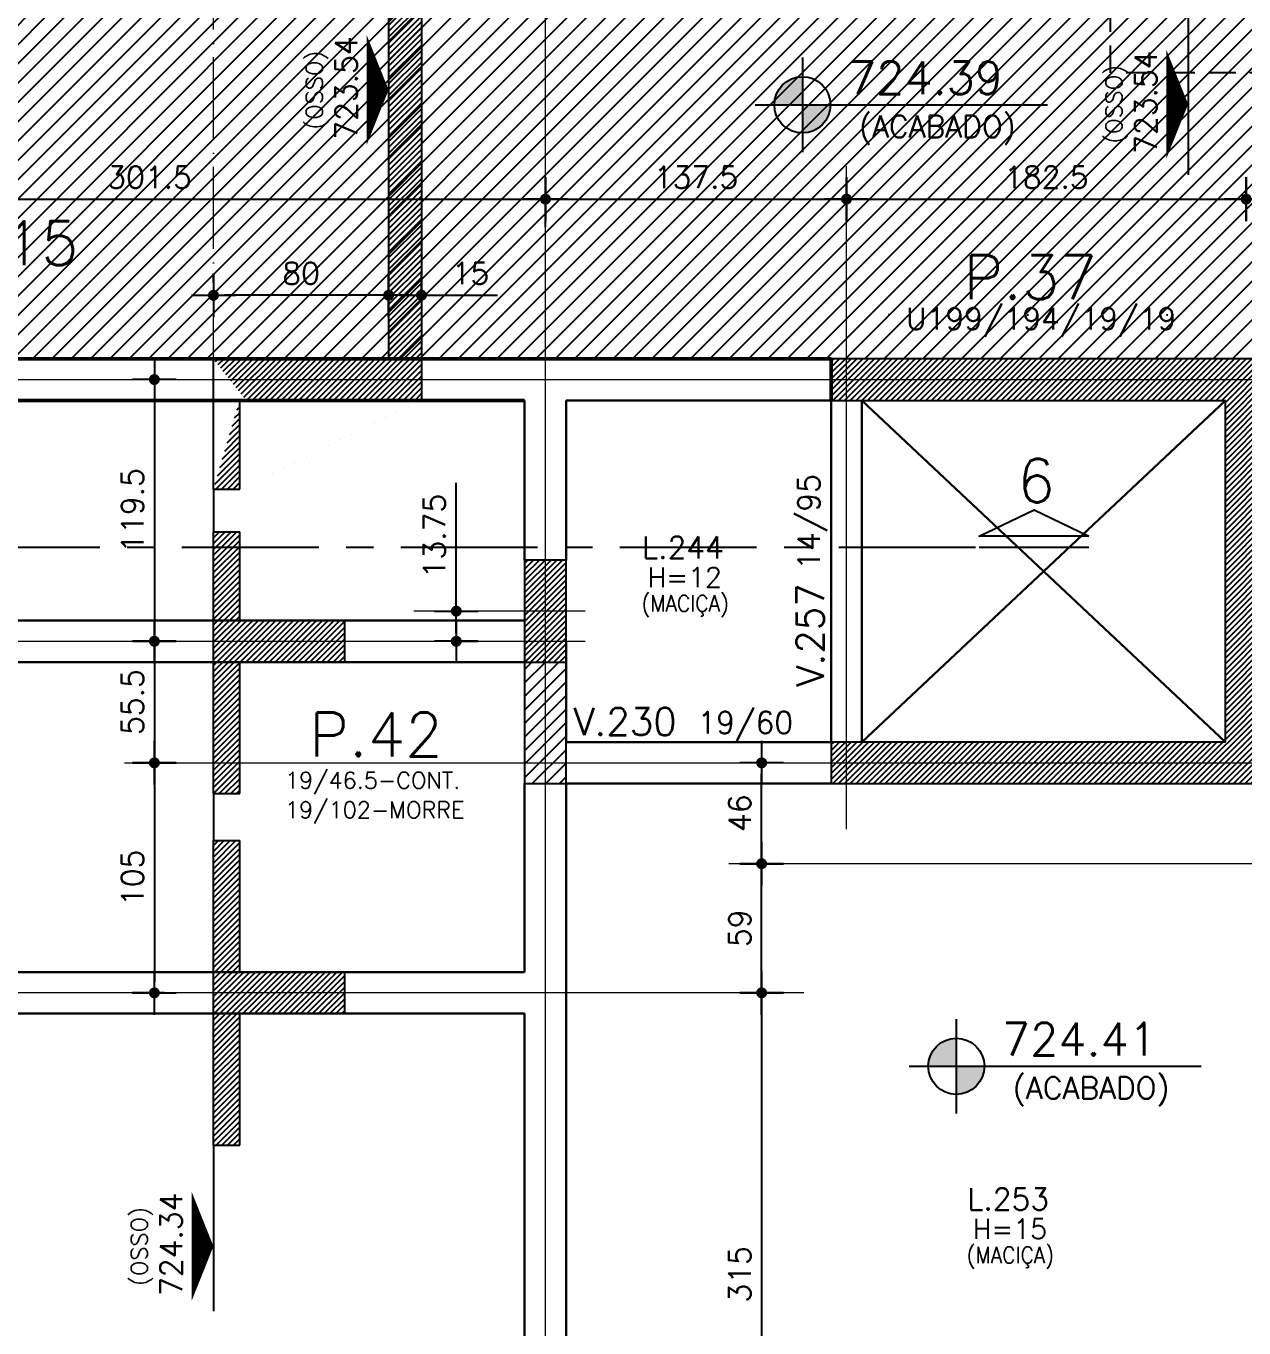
# Model space of a CAD drawing. Header units: inches. Extents: x 0 to 5940, y 0 to 4205.
# Drawn here: x 1912 to 2468, y 1362 to 1956 of the extents above; entities that cross this region are included whole.
import ezdxf
from ezdxf.enums import TextEntityAlignment as Align

# ---------------------------------------------------------------- set-up
doc = ezdxf.new("R2010")
doc.units = ezdxf.units.IN
doc.header["$LTSCALE"] = 50
doc.header["$MEASUREMENT"] = 0
for name, pattern in [('CENTER', [2, 1.25, -0.25, 0.25, -0.25]), ('DOT', [6.35, 0, -6.35]), ('HIDDEN', [0.375, 0.25, -0.125]), ('Linha de eixo - 1', [1, 0.75, -0.125, 0, -0.125])]:
    doc.linetypes.add(name, pattern=pattern)
for name, color, linetype in [('ALVENARIA', 10, 'HIDDEN'), ('CORTE-FORMA', 1, 'Continuous'), ('COTA', 6, 'Continuous'), ('FO-HACHURA_PILAR-CONT', 252, 'Continuous'), ('FO-HACHURA_PILAR-MORRE', 252, 'Continuous'), ('FO-TEXTO-LAJES', 152, 'Continuous'), ('FO-TEXTO-VIGAS', 3, 'Continuous'), ('HACHUR LAJE', 141, 'Continuous'), ('NIVEL', 3, 'Continuous'), ('NIVEL-ARQUITETURA', 3, 'Continuous'), ('P-C', 1, 'Continuous'), ('P-M', 7, 'Continuous'), ('PAREDE', 191, 'Continuous'), ('TEXTO', 3, 'Continuous')]:
    doc.layers.add(name, color=color, linetype=linetype)
for name, color, linetype, lineweight in [('FO-Eixos', 150, 'Continuous', 5), ('FO-Textos dos pilares', 3, 'Continuous', 20), ('FO-Vigas', 2, 'Continuous', 30), ('SEM LAJE', 8, 'Continuous', 30)]:
    doc.layers.add(name, color=color, linetype=linetype, lineweight=lineweight)
doc.styles.add('ROMANS', font='romans.shx')
doc.dimstyles.new('COTA_50', dxfattribs={"dimscale": 5, "dimtxt": 2, "dimasz": 1, "dimexe": 2, "dimexo": 1.5, "dimgap": 1, "dimtad": 1, "dimzin": 12, "dimdsep": 46, "dimtxsty": 'ROMANS', "dimblk1": 'COTA', "dimblk2": 'COTA', "dimsah": 1, "dimcen": -4, "dimdle": 1.5, "dimclrd": 6, "dimclre": 6, "dimclrt": 3, "dimadec": 0, "dimazin": 0, "dimtfac": 1, "dimtofl": 0, "dimtmove": 0, "dimatfit": 3, "dimldrblk": 'COTA', "dimfxl": 1, "dimtolj": 1, "dimtzin": 12, "dimarcsym": 0})
pattern_1 = [(45, (-4662.458948585787, 9121.85738103617), (-1.325825214724776, 1.325825214724777), [])]

# ---------------------------------------------------------------- blocks, each defined once
blk = doc.blocks.new('COTA')
at = {"layer": 'COTA'}
for p, q in [((0, -2), (0, 2)), ((2, 0), (-2, 0))]:
    blk.add_line(p, q, dxfattribs=at)
at = {"layer": 'COTA', "const_width": 0.5}
blk.add_lwpolyline([(-0.25, 0, 1), (0.25, 0, 1)], format="xyb", close=True, dxfattribs=at)
blk = doc.blocks.new('*D22')
at = {"layer": 'COTA', "color": 6, "lineweight": -2, "transparency": 16777216}
for p, q in [((1997.192342844523, 1838.823230696767), (1997.192342844523, 1843.179605695056)), ((2077.192354526736, 1838.823230696767), (2077.192354526736, 1843.179605695056)), ((2072.192354526736, 1833.179605695056), (2002.192342844523, 1833.179605695056))]:
    blk.add_line(p, q, dxfattribs=at)
at = {"layer": 'Defpoints', "color": 0, "transparency": 16777216}
for p in [(1997.192342844523, 1833.179605695056), (1997.192342844523, 1831.323230696767), (2077.192354526736, 1831.323230696767)]:
    blk.add_point(p, dxfattribs=at)
at = {"layer": 'COTA', "color": 6, "lineweight": -2, "transparency": 16777216, "xscale": 5, "yscale": 5, "zscale": 5, "rotation": 180}
blk.add_blockref('COTA', (1997.192342844523, 1833.179605695056), dxfattribs=at)
at = {"layer": 'COTA', "color": 6, "lineweight": -2, "transparency": 16777216, "xscale": 5, "yscale": 5, "zscale": 5}
blk.add_blockref('COTA', (2077.192354526736, 1833.179605695056), dxfattribs=at)
at = {"layer": 'COTA', "color": 3, "transparency": 16777216, "insert": (2037.19234868563, 1843.179605695056), "char_height": 10, "attachment_point": 5, "style": 'ROMANS'}
blk.add_mtext('\\A1;80', dxfattribs=at)
blk = doc.blocks.new('*D23')
at = {"layer": 'COTA', "color": 6, "lineweight": -2, "transparency": 16777216}
for p, q in [((2077.192354526736, 1833.563548416984), (2077.192354526736, 1843.179605695056)), ((2092.192351275903, 1833.563548416984), (2092.192351275903, 1843.179605695056)), ((2072.192354526736, 1833.179605695056), (2067.192354526736, 1833.179605695056)), ((2097.192351275903, 1833.179605695056), (2126.954256037808, 1833.179605695056))]:
    blk.add_line(p, q, dxfattribs=at)
at = {"layer": 'Defpoints', "color": 0, "transparency": 16777216}
for p in [(2092.192351275903, 1833.179605695056), (2077.192354526736, 1826.063548416984), (2092.192351275903, 1826.063548416984)]:
    blk.add_point(p, dxfattribs=at)
at = {"layer": 'COTA', "color": 6, "lineweight": -2, "transparency": 16777216, "xscale": 5, "yscale": 5, "zscale": 5}
blk.add_blockref('COTA', (2077.192354526736, 1833.179605695056), dxfattribs=at)
at = {"layer": 'COTA', "color": 6, "lineweight": -2, "transparency": 16777216, "xscale": 5, "yscale": 5, "zscale": 5, "rotation": 180}
blk.add_blockref('COTA', (2092.192351275903, 1833.179605695056), dxfattribs=at)
at = {"layer": 'COTA', "color": 3, "transparency": 16777216, "insert": (2114.573303656855, 1843.179605695056), "char_height": 10, "attachment_point": 5, "style": 'ROMANS'}
blk.add_mtext('\\A1;15', dxfattribs=at)
blk = doc.blocks.new('*D133')
at = {"layer": 'COTA', "color": 6, "lineweight": -2, "transparency": 16777216}
for p, q in [((1847.304034993229, 1864.328122697224), (1847.304034993229, 1887.0648035251)), ((2148.804034993208, 1864.328122697224), (2148.804034993208, 1887.0648035251)), ((1852.304034993229, 1877.0648035251), (2143.804034993208, 1877.0648035251))]:
    blk.add_line(p, q, dxfattribs=at)
at = {"layer": 'Defpoints', "color": 0, "transparency": 16777216}
for p in [(2148.804034993208, 1877.0648035251), (1847.304034993229, 1856.828122697224), (2148.804034993208, 1856.828122697224)]:
    blk.add_point(p, dxfattribs=at)
at = {"layer": 'COTA', "color": 6, "lineweight": -2, "transparency": 16777216, "xscale": 5, "yscale": 5, "zscale": 5, "rotation": 180}
blk.add_blockref('COTA', (1847.304034993229, 1877.0648035251), dxfattribs=at)
at = {"layer": 'COTA', "color": 6, "lineweight": -2, "transparency": 16777216, "xscale": 5, "yscale": 5, "zscale": 5}
blk.add_blockref('COTA', (2148.804034993208, 1877.0648035251), dxfattribs=at)
at = {"layer": 'COTA', "color": 3, "transparency": 16777216, "insert": (1967.990937406474, 1887.0648035251), "char_height": 10, "attachment_point": 5, "style": 'ROMANS'}
blk.add_mtext('\\A1;301.5', dxfattribs=at)
blk = doc.blocks.new('*D134')
at = {"layer": 'COTA', "color": 6, "lineweight": -2, "transparency": 16777216}
for p, q in [((2148.804034993208, 1874.702717902859), (2148.804034993208, 1887.0648035251)), ((2286.30403499319, 1874.70271790286), (2286.30403499319, 1887.0648035251)), ((2153.804034993208, 1877.0648035251), (2281.30403499319, 1877.0648035251))]:
    blk.add_line(p, q, dxfattribs=at)
at = {"layer": 'Defpoints', "color": 0, "transparency": 16777216}
for p in [(2286.30403499319, 1877.0648035251), (2148.804034993208, 1867.202717902859), (2286.30403499319, 1867.20271790286)]:
    blk.add_point(p, dxfattribs=at)
at = {"layer": 'COTA', "color": 6, "lineweight": -2, "transparency": 16777216, "xscale": 5, "yscale": 5, "zscale": 5, "rotation": 180}
blk.add_blockref('COTA', (2148.804034993208, 1877.0648035251), dxfattribs=at)
at = {"layer": 'COTA', "color": 6, "lineweight": -2, "transparency": 16777216, "xscale": 5, "yscale": 5, "zscale": 5}
blk.add_blockref('COTA', (2286.30403499319, 1877.0648035251), dxfattribs=at)
at = {"layer": 'COTA', "color": 3, "transparency": 16777216, "insert": (2217.554034993199, 1887.0648035251), "char_height": 10, "attachment_point": 5, "style": 'ROMANS'}
blk.add_mtext('\\A1;137.5', dxfattribs=at)
blk = doc.blocks.new('*D135')
at = {"layer": 'COTA', "color": 6, "lineweight": -2, "transparency": 16777216}
for p, q in [((2286.30403499319, 1875.248787741715), (2286.30403499319, 1887.0648035251)), ((2468.804034993191, 1875.248787741715), (2468.804034993191, 1887.0648035251)), ((2291.30403499319, 1877.0648035251), (2463.804034993191, 1877.0648035251))]:
    blk.add_line(p, q, dxfattribs=at)
at = {"layer": 'Defpoints', "color": 0, "transparency": 16777216}
for p in [(2468.804034993191, 1877.0648035251), (2286.30403499319, 1867.748787741715), (2468.804034993191, 1867.748787741715)]:
    blk.add_point(p, dxfattribs=at)
at = {"layer": 'COTA', "color": 6, "lineweight": -2, "transparency": 16777216, "xscale": 5, "yscale": 5, "zscale": 5, "rotation": 180}
blk.add_blockref('COTA', (2286.30403499319, 1877.0648035251), dxfattribs=at)
at = {"layer": 'COTA', "color": 6, "lineweight": -2, "transparency": 16777216, "xscale": 5, "yscale": 5, "zscale": 5}
blk.add_blockref('COTA', (2468.804034993191, 1877.0648035251), dxfattribs=at)
at = {"layer": 'COTA', "color": 3, "transparency": 16777216, "insert": (2377.554034993191, 1887.0648035251), "char_height": 10, "attachment_point": 5, "style": 'ROMANS'}
blk.add_mtext('\\A1;182.5', dxfattribs=at)
blk = doc.blocks.new('*D136')
at = {"layer": 'COTA', "color": 6, "lineweight": -2, "transparency": 16777216}
for p, q in [((2468.80403499319, 1872.518438547451), (2468.80403499319, 1887.0648035251)), ((2588.804034993218, 1872.518438547451), (2588.804034993218, 1887.0648035251)), ((2473.80403499319, 1877.0648035251), (2583.804034993218, 1877.0648035251))]:
    blk.add_line(p, q, dxfattribs=at)
at = {"layer": 'Defpoints', "color": 0, "transparency": 16777216}
for p in [(2588.804034993218, 1877.0648035251), (2468.80403499319, 1865.018438547451), (2588.804034993218, 1865.018438547451)]:
    blk.add_point(p, dxfattribs=at)
at = {"layer": 'COTA', "color": 6, "lineweight": -2, "transparency": 16777216, "xscale": 5, "yscale": 5, "zscale": 5, "rotation": 180}
blk.add_blockref('COTA', (2468.80403499319, 1877.0648035251), dxfattribs=at)
at = {"layer": 'COTA', "color": 6, "lineweight": -2, "transparency": 16777216, "xscale": 5, "yscale": 5, "zscale": 5}
blk.add_blockref('COTA', (2588.804034993218, 1877.0648035251), dxfattribs=at)
at = {"layer": 'COTA', "color": 3, "transparency": 16777216, "insert": (2528.804034993204, 1887.0648035251), "char_height": 10, "attachment_point": 5, "style": 'ROMANS'}
blk.add_mtext('\\A1;120', dxfattribs=at)
blk = doc.blocks.new('*D217')
at = {"layer": 'COTA', "color": 6, "lineweight": -2, "transparency": 16777216}
for p, q in [((2246.926448742772, 1573.672273203216), (2257.532630619811, 1573.672273203216)), ((2247.532630619811, 1519.706933824584), (2247.532630619811, 1568.672273203216)), ((2246.926448742772, 1514.706933824584), (2257.532630619811, 1514.706933824584))]:
    blk.add_line(p, q, dxfattribs=at)
at = {"layer": 'Defpoints', "color": 0, "transparency": 16777216}
for p in [(2239.426448742772, 1573.672273203216), (2247.532630619811, 1573.672273203216), (2239.426448742772, 1514.706933824584)]:
    blk.add_point(p, dxfattribs=at)
at = {"layer": 'COTA', "color": 6, "lineweight": -2, "transparency": 16777216, "xscale": 5, "yscale": 5, "zscale": 5}
for p, rotation in [((2247.532630619811, 1573.672273203216), 90), ((2247.532630619811, 1514.706933824584), 270)]:
    blk.add_blockref('COTA', p, dxfattribs=dict(at, rotation=rotation))
at = {"layer": 'COTA', "color": 3, "transparency": 16777216, "insert": (2237.532630619811, 1544.1896035139), "char_height": 10, "attachment_point": 5, "rotation": 90, "style": 'ROMANS'}
blk.add_mtext('\\A1;59', dxfattribs=at)
blk = doc.blocks.new('*D218')
at = {"layer": 'COTA', "color": 6, "lineweight": -2, "transparency": 16777216}
for p, q in [((2247.532630619812, 1509.706933824584), (2247.532630619812, 1204.706933824576)), ((2254.389053091174, 1514.706933824584), (2257.532630619812, 1514.706933824584)), ((2254.389053091174, 1199.706933824576), (2257.532630619812, 1199.706933824576))]:
    blk.add_line(p, q, dxfattribs=at)
at = {"layer": 'Defpoints', "color": 0, "transparency": 16777216}
for p in [(2246.889053091174, 1514.706933824584), (2246.889053091174, 1199.706933824576), (2247.532630619811, 1199.706933824576)]:
    blk.add_point(p, dxfattribs=at)
at = {"layer": 'COTA', "color": 6, "lineweight": -2, "transparency": 16777216, "xscale": 5, "yscale": 5, "zscale": 5}
for p, rotation in [((2247.532630619812, 1514.706933824584), 90), ((2247.532630619812, 1199.706933824576), 270)]:
    blk.add_blockref('COTA', p, dxfattribs=dict(at, rotation=rotation))
at = {"layer": 'COTA', "color": 3, "transparency": 16777216, "insert": (2237.532630619812, 1386.193240395929), "char_height": 10, "attachment_point": 5, "rotation": 90, "style": 'ROMANS'}
blk.add_mtext('\\A1;315', dxfattribs=at)
blk = doc.blocks.new('*D219')
at = {"layer": 'COTA', "color": 6, "lineweight": -2, "transparency": 16777216}
for p, q in [((2249.68864434534, 1619.706933824558), (2237.532630619811, 1619.706933824558)), ((2247.532630619811, 1578.672273203216), (2247.532630619811, 1614.706933824558)), ((2249.68864434534, 1573.672273203216), (2237.532630619811, 1573.672273203216))]:
    blk.add_line(p, q, dxfattribs=at)
at = {"layer": 'Defpoints', "color": 0, "transparency": 16777216}
for p in [(2247.532630619811, 1619.706933824558), (2257.18864434534, 1619.706933824558), (2257.18864434534, 1573.672273203216)]:
    blk.add_point(p, dxfattribs=at)
at = {"layer": 'COTA', "color": 6, "lineweight": -2, "transparency": 16777216, "xscale": 5, "yscale": 5, "zscale": 5}
for p, rotation in [((2247.532630619811, 1619.706933824558), 90), ((2247.532630619811, 1573.672273203216), 270)]:
    blk.add_blockref('COTA', p, dxfattribs=dict(at, rotation=rotation))
at = {"layer": 'COTA', "color": 3, "transparency": 16777216, "insert": (2237.532630619811, 1596.689603513887), "char_height": 10, "attachment_point": 5, "rotation": 90, "style": 'ROMANS'}
blk.add_mtext('\\A1;46', dxfattribs=at)
blk = doc.blocks.new('*D220')
at = {"layer": 'COTA', "color": 6, "lineweight": -2, "transparency": 16777216}
for p, q in [((1970.071621214476, 1794.706933824558), (1960.207816355104, 1794.706933824558)), ((1970.207816355104, 1789.706933824558), (1970.207816355104, 1680.206933824587)), ((1970.071621214476, 1675.206933824587), (1960.207816355104, 1675.206933824587))]:
    blk.add_line(p, q, dxfattribs=at)
at = {"layer": 'Defpoints', "color": 0, "transparency": 16777216}
for p in [(1977.571621214476, 1794.706933824558), (1970.207816355104, 1675.206933824587), (1977.571621214476, 1675.206933824587)]:
    blk.add_point(p, dxfattribs=at)
at = {"layer": 'COTA', "color": 6, "lineweight": -2, "transparency": 16777216, "xscale": 5, "yscale": 5, "zscale": 5}
for p, rotation in [((1970.207816355104, 1794.706933824558), 90), ((1970.207816355104, 1675.206933824587), 270)]:
    blk.add_blockref('COTA', p, dxfattribs=dict(at, rotation=rotation))
at = {"layer": 'COTA', "color": 3, "transparency": 16777216, "insert": (1960.207816355104, 1734.956933824573), "char_height": 10, "attachment_point": 5, "rotation": 90, "style": 'ROMANS'}
blk.add_mtext('\\A1;119.5', dxfattribs=at)
blk = doc.blocks.new('*D221')
at = {"layer": 'COTA', "color": 6, "lineweight": -2, "transparency": 16777216}
for p, q in [((1972.74929097401, 1675.206933824587), (1960.207816355104, 1675.206933824587)), ((1970.207816355104, 1670.206933824587), (1970.207816355104, 1624.706933824557)), ((1972.749290974011, 1619.706933824557), (1960.207816355104, 1619.706933824557))]:
    blk.add_line(p, q, dxfattribs=at)
at = {"layer": 'Defpoints', "color": 0, "transparency": 16777216}
for p in [(1980.24929097401, 1675.206933824587), (1970.207816355104, 1619.706933824557), (1980.249290974011, 1619.706933824557)]:
    blk.add_point(p, dxfattribs=at)
at = {"layer": 'COTA', "color": 6, "lineweight": -2, "transparency": 16777216, "xscale": 5, "yscale": 5, "zscale": 5}
for p, rotation in [((1970.207816355104, 1675.206933824587), 90), ((1970.207816355104, 1619.706933824557), 270)]:
    blk.add_blockref('COTA', p, dxfattribs=dict(at, rotation=rotation))
at = {"layer": 'COTA', "color": 3, "transparency": 16777216, "insert": (1960.207816355104, 1647.456933824572), "char_height": 10, "attachment_point": 5, "rotation": 90, "style": 'ROMANS'}
blk.add_mtext('\\A1;55.5', dxfattribs=at)
blk = doc.blocks.new('*D222')
at = {"layer": 'COTA', "color": 6, "lineweight": -2, "transparency": 16777216}
for p, q in [((1974.757649804001, 1619.706933824557), (1960.207816355104, 1619.706933824557)), ((1970.207816355104, 1614.706933824557), (1970.207816355104, 1519.706933824584)), ((1974.757649804001, 1514.706933824584), (1960.207816355104, 1514.706933824584))]:
    blk.add_line(p, q, dxfattribs=at)
at = {"layer": 'Defpoints', "color": 0, "transparency": 16777216}
for p in [(1982.257649804001, 1619.706933824557), (1970.207816355104, 1514.706933824584), (1982.257649804001, 1514.706933824584)]:
    blk.add_point(p, dxfattribs=at)
at = {"layer": 'COTA', "color": 6, "lineweight": -2, "transparency": 16777216, "xscale": 5, "yscale": 5, "zscale": 5}
for p, rotation in [((1970.207816355104, 1619.706933824557), 90), ((1970.207816355104, 1514.706933824584), 270)]:
    blk.add_blockref('COTA', p, dxfattribs=dict(at, rotation=rotation))
at = {"layer": 'COTA', "color": 3, "transparency": 16777216, "insert": (1960.207816355104, 1567.206933824571), "char_height": 10, "attachment_point": 5, "rotation": 90, "style": 'ROMANS'}
blk.add_mtext('\\A1;105', dxfattribs=at)
blk = doc.blocks.new('*D223')
at = {"layer": 'COTA', "color": 6, "lineweight": -2, "transparency": 16777216}
for p, q in [((2108.081101990043, 1693.95693382762), (2108.081101990043, 1747.528362399048)), ((2109.744229257661, 1688.95693382762), (2118.081101990043, 1688.95693382762)), ((2108.081101990043, 1670.206933824587), (2108.081101990043, 1665.206933824587)), ((2109.74422925766, 1675.206933824587), (2118.081101990043, 1675.206933824587))]:
    blk.add_line(p, q, dxfattribs=at)
at = {"layer": 'Defpoints', "color": 0, "transparency": 16777216}
for p in [(2102.244229257661, 1688.95693382762), (2108.081101990043, 1688.95693382762), (2102.24422925766, 1675.206933824587)]:
    blk.add_point(p, dxfattribs=at)
at = {"layer": 'COTA', "color": 6, "lineweight": -2, "transparency": 16777216, "xscale": 5, "yscale": 5, "zscale": 5}
for p, rotation in [((2108.081101990043, 1688.95693382762), 270), ((2108.081101990043, 1675.206933824587), 90)]:
    blk.add_blockref('COTA', p, dxfattribs=dict(at, rotation=rotation))
at = {"layer": 'COTA', "color": 3, "transparency": 16777216, "insert": (2098.081101990043, 1723.242648113334), "char_height": 10, "attachment_point": 5, "rotation": 90, "style": 'ROMANS'}
blk.add_mtext('\\A1;13.75', dxfattribs=at)

msp = doc.modelspace()

# ---------------------------------------------------------------- hatches: boundary and pattern name
at = {"layer": 'CORTE-FORMA'}
h = msp.add_hatch(dxfattribs=at)
h.set_pattern_fill('ANSI31', color=70, scale=15)
h.set_pattern_definition(pattern_1)
edge = h.paths.add_edge_path()
edge.add_line((1937.192360282662, 2266.206935809504), (2077.192360282662, 2266.206935809504))
edge.add_line((1937.192360282662, 2266.206935809504), (1937.192360282662, 2247.206936149639))
edge.add_line((1937.192360282662, 2247.206936149639), (2077.192360282662, 2247.206935809504))
edge.add_line((2077.192360282662, 2346.206935809504), (2077.192360282662, 2266.206935809504))
edge.add_line((2092.192358383658, 2346.206935809503), (2092.192349355279, 1785.206933824584))
edge.add_line((2077.192360282662, 2346.206935809504), (2092.192358383658, 2346.206935809504))
edge.add_line((2077.192360282662, 2247.206935809505), (2077.192360282662, 2099.206933824584))
edge.add_line((2007.192156127382, 2099.206933824584), (2077.192360282662, 2099.206933824584))
edge.add_line((2007.192156127382, 2099.206933824584), (2007.192156127382, 2049.206933824584))
edge.add_line((2007.192156127382, 2049.206933824584), (2077.192360282662, 2049.206933824584))
edge.add_line((2077.192360282662, 2049.206933824584), (2077.192360282662, 1977.206909361068))
edge.add_line((2077.192360282662, 1977.206909361068), (2077.192360282662, 1974.207048389368))
edge.add_line((2077.192360282662, 1974.207048389368), (2077.192360282662, 1955.207047230337))
edge.add_line((2077.192360282662, 1955.207047230337), (2077.192360282662, 1952.207105863612))
edge.add_line((2077.192360282662, 1952.207105863612), (2077.192360282662, 1804.206933824584))
edge.add_line((1997.192360282662, 1804.206933824584), (2077.192360282662, 1804.206933824584))
edge.add_line((2012.192360282662, 1785.206933824584), (2092.192360297447, 1785.206933824584))
edge.add_line((2009.192360282658, 1744.706933824567), (2009.192360282658, 1785.206933824576))
edge.add_line((1997.192360282667, 1744.706933824566), (1997.192360282662, 1804.206933824584))
edge.add_line((1997.192360282666, 1744.706933824568), (2009.192360282658, 1744.706933824568))
h = msp.add_hatch(dxfattribs=at)
h.set_pattern_fill('ANSI31', color=70, scale=15)
h.set_pattern_definition(pattern_1)
h.paths.add_polyline_path([(2057.192360282657, 1684.706933824567), (2009.192360282658, 1684.706933824566), (2009.192360282659, 1725.206933824579), (1997.192360282667, 1725.206933824578), (1997.19236028267, 1605.706933824561), (2009.192360282658, 1605.706933824562), (2009.192360282658, 1665.706933824561), (2057.192360282657, 1665.706933824561)])
h = msp.add_hatch(dxfattribs=at)
h.set_pattern_fill('ANSI31', color=70, scale=15)
h.set_pattern_definition(pattern_1)
h.paths.add_polyline_path([(2057.192360282658, 1505.20693382456), (2009.192360282657, 1505.20693382456), (2009.192360282656, 1445.20693382456), (1997.192360282672, 1445.206933824561), (1997.192360282669, 1584.206933824565), (2009.192360282658, 1584.206933824565), (2009.192360282657, 1524.206933824566), (2057.192360282657, 1524.206933824565)])
at = {"layer": 'FO-HACHURA_PILAR-CONT'}
h = msp.add_hatch(dxfattribs=at)
h.set_pattern_fill('ANSI31', color=256, scale=15)
h.set_pattern_definition(pattern_1)
h.paths.add_polyline_path([(2279.304034993192, 1804.206933824583), (2279.304034993192, 1785.206933824578), (2459.304034993214, 1785.206933824578), (2459.30403499321, 1629.206933824584), (2279.304034993193, 1629.206933824584), (2279.304034993191, 1610.206933824577), (2478.304034993215, 1610.206933824578), (2478.304034993215, 1804.206933824584)])
h = msp.add_hatch(dxfattribs=at)
h.set_pattern_fill('ANSI31', color=256, scale=15)
h.set_pattern_definition(pattern_1)
h.paths.add_polyline_path([(2139.304034993182, 1665.706933827619), (2148.804034993182, 1665.706933827619), (2158.304034993181, 1665.706933827619), (2158.304034993181, 1688.956933827619), (2158.304034993181, 1712.206933827619), (2148.804034993182, 1712.206933827619), (2139.304034993182, 1712.206933827619), (2139.304034993182, 1688.956933827619)])
at = {"layer": 'FO-HACHURA_PILAR-MORRE'}
h = msp.add_hatch(dxfattribs=at)
h.set_pattern_fill('ANSI31', color=256, scale=35)
h.set_pattern_definition([(45, (-4340.958948585787, 9121.85738103617), (-3.093592167691145, 3.093592167691146), [])])
h.paths.add_polyline_path([(2158.304034993185, 1661.20693382762), (2158.304034993185, 1665.706933827619), (2148.804034993262, 1665.706933827619), (2139.304034993183, 1665.706933827619), (2139.304034993183, 1661.20693382762), (2139.304034993183, 1610.206933827621), (2148.804034993185, 1610.206933827621), (2158.304034993185, 1610.206933827621)])
at = {"layer": 'HACHUR LAJE'}
h = msp.add_hatch(dxfattribs=at)
h.set_pattern_fill('ANSI31', color=256, scale=50)
h.set_pattern_definition([(45, (-4662.458948585787, 9121.85738103617), (-4.419417382415921, 4.419417382415922), [])])
h.paths.add_polyline_path([(1094.454034993186, 2049.206933824566), (1085.304034993223, 2049.206933824566), (1085.304034993223, 1804.206933824578), (1398.754034993198, 1804.206933824579), (2279.304034993192, 1804.206933824583), (2478.304034993215, 1804.206933824584), (2632.804034993103, 1804.206933827626), (2632.804034993296, 2049.206933824566)])
at = {"layer": 'NIVEL-ARQUITETURA'}
h = msp.add_hatch(color=1, dxfattribs=at)
h.paths.add_polyline_path([(2278.010852522108, 1915.195569046893), (2278.987097517391, 1920.103484066789), (2266.16209751727, 1920.103484066782), (2266.162097517263, 1911.174655039104), (2271.481546096635, 1908.529706995461), (2275.230741986052, 1911.034839597993)])
h.paths.add_polyline_path([(2266.162097517263, 1911.174655039096), (2266.162097517263, 1907.278484066657), (2271.070012537173, 1908.25472906225), (2271.481546096649, 1908.529706995461)])
h.paths.add_polyline_path([(2266.162097517263, 1932.928484066899), (2261.254182497381, 1931.952239071317), (2257.093453048452, 1929.172128535556), (2254.313342512425, 1925.01139908667), (2253.337097517142, 1920.103484066789), (2266.162097517263, 1920.103484066782)])
h = msp.add_hatch(color=1, dxfattribs=at)
h.paths.add_polyline_path([(2348.286592541852, 1476.272970393034), (2349.262837537135, 1481.18088541293), (2336.437837537014, 1481.180885412923), (2336.437837537007, 1472.252056385245), (2341.757286116379, 1469.607108341603), (2345.506482005796, 1472.112240944134)])
h.paths.add_polyline_path([(2336.437837537007, 1472.252056385238), (2336.437837537007, 1468.355885412799), (2341.345752556917, 1469.332130408391), (2341.757286116394, 1469.607108341603)])
h.paths.add_polyline_path([(2336.437837537007, 1494.00588541304), (2331.529922517126, 1493.029640417459), (2327.369193068196, 1490.249529881698), (2324.589082532169, 1486.088800432812), (2323.612837536886, 1481.18088541293), (2336.437837537007, 1481.180885412923)])

# ---------------------------------------------------------------- linework, layer by layer
at = {"layer": 'ALVENARIA', "linetype": 'DOT', "ltscale": 0.2}
msp.add_line((2496.277443344208, 1824.206933824586), (2257.277443344198, 1824.206933824586), dxfattribs=at)
at = {"layer": 'ALVENARIA', "flags": 128}
for points in [[(2406.804034993124, 1934.706601624227), (2406.804034993124, 2249.20692377197)], [(2632.804034992986, 1934.706517268382), (2406.804034993124, 1934.706601624227)], [(2138.770282176996, 1684.672273767819), (1906.770282177025, 1684.672273767819)]]:
    msp.add_lwpolyline(points, dxfattribs=at)
at = {"layer": 'CORTE-FORMA'}
for p, q in [((2092.192358383658, 2346.206935809503), (2092.192349355279, 1785.206933824584)), ((1997.192360282667, 1744.706933824566), (1997.192360282662, 1804.206933824584)), ((1997.192360282662, 1804.206933824584), (2077.192360282662, 1804.206933824584)), ((2009.192360282658, 1744.706933824567), (2009.192360282658, 1785.206933824576)), ((2012.192360282662, 1785.206933824584), (2092.192360297447, 1785.206933824584)), ((1997.192360282669, 1605.706933824562), (1997.192360282667, 1725.206933824578)), ((2009.192360282658, 1684.706933824566), (2009.192360282658, 1725.206933824579)), ((2057.192360282657, 1684.706933824567), (2009.192360282658, 1684.706933824567)), ((2057.192360282657, 1665.706933824561), (2057.192360282657, 1684.706933824567)), ((2057.192360282657, 1665.706933824561), (2009.192360282658, 1665.706933824561)), ((2009.192360282658, 1605.706933824562), (2009.192360282658, 1665.706933824561)), ((1997.192360282672, 1445.206933824561), (1997.192360282669, 1584.206933824566)), ((2009.192360282657, 1524.206933824566), (2009.192360282657, 1584.206933824565)), ((2057.192360282657, 1524.206933824565), (2009.192360282657, 1524.206933824565)), ((2057.192360282658, 1505.20693382456), (2057.192360282658, 1524.206933824565)), ((2057.192360282658, 1505.20693382456), (2009.192360282657, 1505.20693382456)), ((2009.192360282656, 1445.206933824562), (2009.192360282656, 1505.20693382456))]:
    msp.add_line(p, q, dxfattribs=at)
at = {"layer": 'CORTE-FORMA', "color": 8}
for p, q in [((2442.307786010468, 1977.206910478655), (2442.307786010468, 1888.18092988211)), ((1997.192360282667, 1744.706933824566), (1997.192360282667, 1725.206933824579)), ((1997.192360282669, 1605.706933824562), (1997.192360282669, 1584.206933824565)), ((1997.192360282672, 1445.206933824561), (1997.192360282672, 1369.35738103617))]:
    msp.add_line(p, q, dxfattribs=at)
at = {"layer": 'CORTE-FORMA', "color": 70}
for p, q in [((1997.192360282666, 1744.706933824568), (2009.192360282658, 1744.706933824568)), ((1997.192360282667, 1725.206933824579), (2009.192360282659, 1725.206933824579)), ((1997.19236028267, 1605.706933824561), (2009.192360282659, 1605.706933824561)), ((1997.192360282669, 1584.206933824565), (2009.192360282659, 1584.206933824565)), ((1997.192360282672, 1445.206933824561), (2009.192360282656, 1445.206933824561))]:
    msp.add_line(p, q, dxfattribs=at)
at = {"layer": 'CORTE-FORMA', "flags": 128}
msp.add_lwpolyline([(2077.192360282662, 2049.206933824584), (2077.192360282662, 1977.206909361068), (2077.192360282662, 1974.207048389368), (2077.192360282662, 1955.207047230337), (2077.192360282662, 1952.207105863612), (2077.192360282662, 1804.206933824584)], dxfattribs=at)
at = {"layer": 'COTA', "color": 6, "linetype": 'Linha de eixo - 1', "lineweight": 13}
msp.add_line((1997.192360282662, 1804.206933824584), (1997.192360282662, 2032.539796908874), dxfattribs=at)
at = {"layer": 'FO-Eixos'}
for p, q in [((2148.804034993206, 919.1244746867942), (2148.804034993208, 2197.835091514696)), ((2286.304034993193, 1589.375478030201), (2286.30403499319, 1892.064803525099)), ((936.2927673332306, 1794.706933824558), (3542.28927437673, 1794.706933824558)), ((2166.900900572115, 1688.956933827621), (2088.640823855472, 1688.956933827619)), ((1479.478378167086, 1675.206933824586), (2166.900900572117, 1675.206933824586)), ((1956.541051414213, 1619.706933824557), (2601.419601034897, 1619.706933824557)), ((3542.28927437673, 1573.672273203219), (2232.532630619811, 1573.672273203216)), ((2266.810618584685, 1514.706933824584), (935.7676473860993, 1514.706933824584))]:
    msp.add_line(p, q, dxfattribs=at)
at = {"layer": 'FO-Vigas'}
for p, q in [((2139.304034993182, 1712.206933827619), (2139.304034993182, 1785.206933824578)), ((2158.304034993188, 1712.206933827619), (2158.304034993188, 1785.206933824578)), ((2158.304034993188, 1785.206933824578), (2279.304034993192, 1785.206933824578)), ((2279.304034993192, 1629.206933824584), (2279.304034993192, 1785.206933824578)), ((2293.304034993192, 1629.206933824584), (2293.304034993192, 1785.206933824578)), ((1566.804034993251, 1684.706933824566), (2139.304034993183, 1684.706933824566)), ((2158.304034993188, 1629.206933824584), (2158.304034993188, 1675.206933824587)), ((1566.804034993251, 1665.706933824561), (2139.304034993183, 1665.706933824561)), ((2158.304034993188, 1629.206933824584), (2279.304034993192, 1629.206933824584)), ((2139.304034993183, 1524.206933824566), (2139.304034993183, 1610.206933827621)), ((2158.304034993188, 1239.706933824576), (2158.304034993188, 1610.206933827621)), ((2158.304034993188, 1610.206933824578), (2279.304034993192, 1610.206933824578)), ((1566.804034993192, 1524.206933824566), (2139.304034993183, 1524.206933824566)), ((1566.804034993192, 1505.20693382456), (2139.304034993183, 1505.20693382456)), ((2139.304034993183, 1239.706933824578), (2139.304034993183, 1505.20693382456))]:
    msp.add_line(p, q, dxfattribs=at)
at = {"layer": 'NIVEL', "color": 1}
for points in [[(2077.192366984497, 1926.901409467249, 0, 50, 0), (2067.192366984496, 1926.901409467249, 50, 50, 0)], [(2442.307786010469, 1920.425516743693, 0, 50, 0), (2432.307786010468, 1920.425516743693, 50, 50, 0)], [(1997.192360282672, 1399.014047762807, 0, 50, 0), (1987.192360282671, 1399.014047762807, 50, 50, 0)]]:
    msp.add_lwpolyline(points, format="xyseb", dxfattribs=at)
at = {"layer": 'NIVEL-ARQUITETURA', "color": 1}
for p, q in [((2266.162097517263, 1941.645988469616), (2266.162097517263, 1898.560979663944)), ((2244.619593114548, 1920.103484066782), (2378.03480969958, 1920.103484066782)), ((2336.437837537007, 1502.723389815757), (2336.437837537007, 1459.638381010085)), ((2314.895333134293, 1481.180885412923), (2448.310549719325, 1481.180885412923))]:
    msp.add_line(p, q, dxfattribs=at)
for centre in [(2266.162097517263, 1920.103484066782), (2336.437837537007, 1481.180885412923)]:
    msp.add_circle(centre, 12.82500000010114, dxfattribs=at)
at = {"layer": 'P-C'}
for p, q in [((2279.304034993192, 1804.206933824583), (2279.304034993192, 1785.206933824578)), ((2478.304034993215, 1804.206933824584), (2279.304034993192, 1804.206933824584)), ((2279.304034993192, 1804.206933824584), (2279.304034993192, 1804.206933824584)), ((2279.304034993192, 1785.206933824578), (2459.304034993214, 1785.206933824578)), ((2459.30403499321, 1629.206933824584), (2459.304034993214, 1785.206933824578)), ((2459.30403499321, 1629.206933824584), (2279.304034993193, 1629.206933824584)), ((2279.304034993193, 1629.206933824584), (2279.304034993191, 1610.206933824577)), ((2279.304034993191, 1610.206933824577), (2478.304034993215, 1610.206933824577))]:
    msp.add_line(p, q, dxfattribs=at)
msp.add_lwpolyline([(2139.304034993182, 1665.706933827619), (2148.804034993182, 1665.706933827619), (2158.304034993181, 1665.706933827619), (2158.304034993181, 1688.956933827619), (2158.304034993181, 1712.206933827619), (2148.804034993182, 1712.206933827619), (2139.304034993182, 1712.206933827619), (2139.304034993182, 1688.956933827619), (2139.304034993182, 1665.706933827619)], close=True, dxfattribs=at)
at = {"layer": 'P-M'}
msp.add_lwpolyline([(2139.304034993103, 1610.206933827621), (2148.804034993105, 1610.206933827621), (2158.304034993105, 1610.206933827621), (2158.304034993105, 1661.20693382762), (2158.304034993105, 1712.206933827619), (2148.804034993105, 1712.206933827619), (2139.304034993103, 1712.206933827619), (2139.304034993103, 1661.20693382762), (2139.304034993103, 1610.206933827621)], close=True, dxfattribs=at)
at = {"layer": 'PAREDE', "color": 50, "linetype": 'Continuous', "lineweight": 50}
for p, q in [((1867.304034993203, 1804.206933824584), (2279.304034993192, 1804.206933824584)), ((2279.304034993192, 1804.206933824584), (2279.304034993192, 1785.206933824578)), ((2139.304034993183, 1785.206933824577), (1867.304034993203, 1785.206933824577))]:
    msp.add_line(p, q, dxfattribs=at)
at = {"layer": 'SEM LAJE'}
for p, q in [((2459.304034993214, 1785.206933824578), (2293.304034993192, 1629.206933824584)), ((2459.30403499321, 1629.206933824584), (2293.304034993192, 1785.206933824578))]:
    msp.add_line(p, q, dxfattribs=at)
at = {"layer": 'TEXTO', "color": 8, "linetype": 'CENTER'}
msp.add_line((1382.748106249521, 1718.22462654148), (2346.938252979046, 1718.22462654148), dxfattribs=at)
at = {"layer": 'TEXTO', "color": 3}
msp.add_line((2346.938252979046, 1718.224626541483), (2396.938252979053, 1718.224626541483), dxfattribs=at)
msp.add_lwpolyline([(2396.938252979046, 1723.224626541483), (2346.938252979046, 1723.224626541483), (2371.938252979046, 1735.224626541483), (2396.938252979046, 1723.224626541483)], dxfattribs=at)

# ---------------------------------------------------------------- texts
at = {"layer": 'FO-TEXTO-LAJES', "style": 'ROMANS'}
for s, p in [('L.244', (2193.006836925844, 1713.029215905874)), ('L.253', (2341.517849205964, 1415.558629102317))]:
    msp.add_text(s, height=10, dxfattribs=at).set_placement(p)
at = {"layer": 'FO-TEXTO-LAJES', "color": 3, "style": 'ROMANS'}
for s, p in [('H=12', (2195.433852590497, 1699.947881463822)), ('H=15', (2343.944864870617, 1402.477294660266))]:
    msp.add_text(s, height=9, dxfattribs=at).set_placement(p)
at = {"layer": 'FO-TEXTO-LAJES', "color": 4, "style": 'ROMANS', "width": 0.9}
for p in [(2192.68858165187, 1688.730134453368), (2341.19959393199, 1391.259547649812)]:
    msp.add_text('(MACIÇA)', height=7.5, dxfattribs=at).set_placement(p)
at = {"layer": 'FO-TEXTO-VIGAS', "style": 'ROMANS'}
msp.add_text('14/95', height=10, rotation=90, dxfattribs=at).set_placement((2274.069777129238, 1707.790847897707))
at = {"layer": 'FO-TEXTO-VIGAS', "color": 1, "style": 'ROMANS'}
msp.add_text('V.257', height=12.5, rotation=90, dxfattribs=at).set_placement((2275.902216532906, 1654.553630526748))
msp.add_text('V.230', height=12.5, dxfattribs=at).set_placement((2161.600066898268, 1632.275359543808))
at = {"layer": 'FO-TEXTO-VIGAS', "style": 'ROMANS'}
msp.add_text('19/60', height=10, dxfattribs=at).set_placement((2218.207796180309, 1633.0957137033))
at = {"layer": 'FO-Textos dos pilares', "color": 1, "style": 'ROMANS'}
for s, p in [('Pc.15', (1859.322753998523, 1846.957821583339)), ('P.37', (2339.846808925773, 1831.423063664468)), ('P.42', (2041.039957775029, 1622.65420723542))]:
    msp.add_text(s, height=20, dxfattribs=at).set_placement(p)
at = {"layer": 'FO-Textos dos pilares', "color": 3, "style": 'ROMANS'}
msp.add_text('U199/194/19/19', height=10, dxfattribs=at).set_placement((2313.442262091359, 1817.504193824707))
at = {"layer": 'FO-Textos dos pilares', "color": 4, "style": 'ROMANS'}
for s, p in [('19/46.5-CONT.', (2029.858157110539, 1607.961998134188)), ('19/102-MORRE', (2029.858157110539, 1594.504839680585))]:
    msp.add_text(s, height=7.5, dxfattribs=at).set_placement(p)
at = {"layer": 'NIVEL', "color": 3, "style": 'ROMANS'}
for s, p in [('723.54', (2062.839155502972, 1927.789175282294)), ('723.54', (2427.954574528942, 1921.313282558738)), ('724.34', (1982.839148801147, 1399.901813577851))]:
    msp.add_text(s, height=10, rotation=90, dxfattribs=at).set_placement(p, align=Align.CENTER)
at = {"layer": 'NIVEL', "color": 4, "style": 'ROMANS'}
for p in [(2047.035166622025, 1926.797161419996), (2412.150585647995, 1920.32126869644), (1967.035159920199, 1398.909799715553)]:
    msp.add_text('(OSSO)', height=7.5, rotation=90, dxfattribs=at).set_placement(p, align=Align.CENTER)
at = {"layer": 'NIVEL-ARQUITETURA', "color": 1, "style": 'ROMANS'}
for s, p in [('724.39', (2287.016897845489, 1924.962762335526)), ('724.41', (2357.292637865234, 1486.040163681668))]:
    msp.add_text(s, height=15, dxfattribs=at).set_placement(p)
at = {"layer": 'NIVEL-ARQUITETURA', "color": 3, "style": 'ROMANS'}
for p in [(2327.775887396077, 1905.225346113886), (2398.051627415822, 1466.302747460028)]:
    msp.add_text('(ACABADO)', height=10, dxfattribs=at).set_placement(p, align=Align.CENTER)
at = {"layer": 'TEXTO', "color": 1, "style": 'ROMANS'}
msp.add_text('6', height=20, dxfattribs=at).set_placement((2364.32203545282, 1738.496179712714))

# ---------------------------------------------------------------- dimensions: what is measured, and where the dimension line sits
at = {"layer": 'COTA'}
dim = msp.add_linear_dim(base=(2148.804034993208, 1877.0648035251), p1=(1847.304034993229, 1856.828122697224), p2=(2148.804034993208, 1856.828122697224), dimstyle='COTA_50', dxfattribs=at)
dim.commit()
dim.dimension.update_dxf_attribs({"geometry": '*D133', "text_midpoint": (1967.990937406474, 1877.0648035251), "dimtype": 160})
for base, p1, p2, picture, middle in [((2286.30403499319, 1877.0648035251), (2148.804034993208, 1867.202717902859), (2286.30403499319, 1867.20271790286), '*D134', (2217.554034993199, 1887.0648035251)), ((2468.804034993191, 1877.0648035251), (2286.30403499319, 1867.748787741715), (2468.804034993191, 1867.748787741715), '*D135', (2377.554034993191, 1887.0648035251)), ((2588.804034993218, 1877.0648035251), (2468.80403499319, 1865.018438547451), (2588.804034993218, 1865.018438547451), '*D136', (2528.804034993204, 1887.0648035251)), ((1997.192342844523, 1833.179605695056), (2077.192354526736, 1831.323230696767), (1997.192342844523, 1831.323230696767), '*D22', (2037.19234868563, 1843.179605695056)), ((2092.192351275903, 1833.179605695056), (2077.192354526736, 1826.063548416984), (2092.192351275903, 1826.063548416984), '*D23', (2114.573303656855, 1843.179605695056))]:
    dim = msp.add_linear_dim(base=base, p1=p1, p2=p2, dimstyle='COTA_50', dxfattribs=at)
    dim.commit()
    dim.dimension.update_dxf_attribs({"geometry": picture, "text_midpoint": middle})
for base, p1, p2, picture, middle in [((1970.207816355104, 1675.206933824587), (1977.571621214476, 1794.706933824558), (1977.571621214476, 1675.206933824587), '*D220', (1960.207816355104, 1734.956933824573)), ((2108.081101990043, 1688.95693382762), (2102.24422925766, 1675.206933824587), (2102.244229257661, 1688.95693382762), '*D223', (2098.081101990043, 1723.242648113334)), ((1970.207816355104, 1619.706933824557), (1980.24929097401, 1675.206933824587), (1980.249290974011, 1619.706933824557), '*D221', (1960.207816355104, 1647.456933824572)), ((1970.207816355104, 1514.706933824584), (1982.257649804001, 1619.706933824557), (1982.257649804001, 1514.706933824584), '*D222', (1960.207816355104, 1567.206933824571))]:
    dim = msp.add_linear_dim(base=base, p1=p1, p2=p2, angle=90, dimstyle='COTA_50', dxfattribs=at)
    dim.commit()
    dim.dimension.update_dxf_attribs({"geometry": picture, "text_midpoint": middle})
for base, p1, p2, picture, middle in [((2247.532630619811, 1619.706933824558), (2257.18864434534, 1573.672273203216), (2257.18864434534, 1619.706933824558), '*D219', (2237.532630619811, 1596.689603513887)), ((2247.532630619811, 1573.672273203216), (2239.426448742772, 1514.706933824584), (2239.426448742772, 1573.672273203216), '*D217', (2237.532630619811, 1544.1896035139))]:
    dim = msp.add_linear_dim(base=base, p1=p1, p2=p2, angle=90, dimstyle='COTA_50', override={"dimdec": 0}, dxfattribs=at)
    dim.commit()
    dim.dimension.update_dxf_attribs({"geometry": picture, "text_midpoint": middle})
dim = msp.add_linear_dim(base=(2247.532630619812, 1199.706933824576), p1=(2246.889053091174, 1514.706933824584), p2=(2246.889053091174, 1199.706933824576), angle=90, dimstyle='COTA_50', dxfattribs=at)
dim.commit()
dim.dimension.update_dxf_attribs({"geometry": '*D218', "text_midpoint": (2247.532630619812, 1386.193240395929), "dimtype": 160})

doc.saveas('drawing.dxf')
